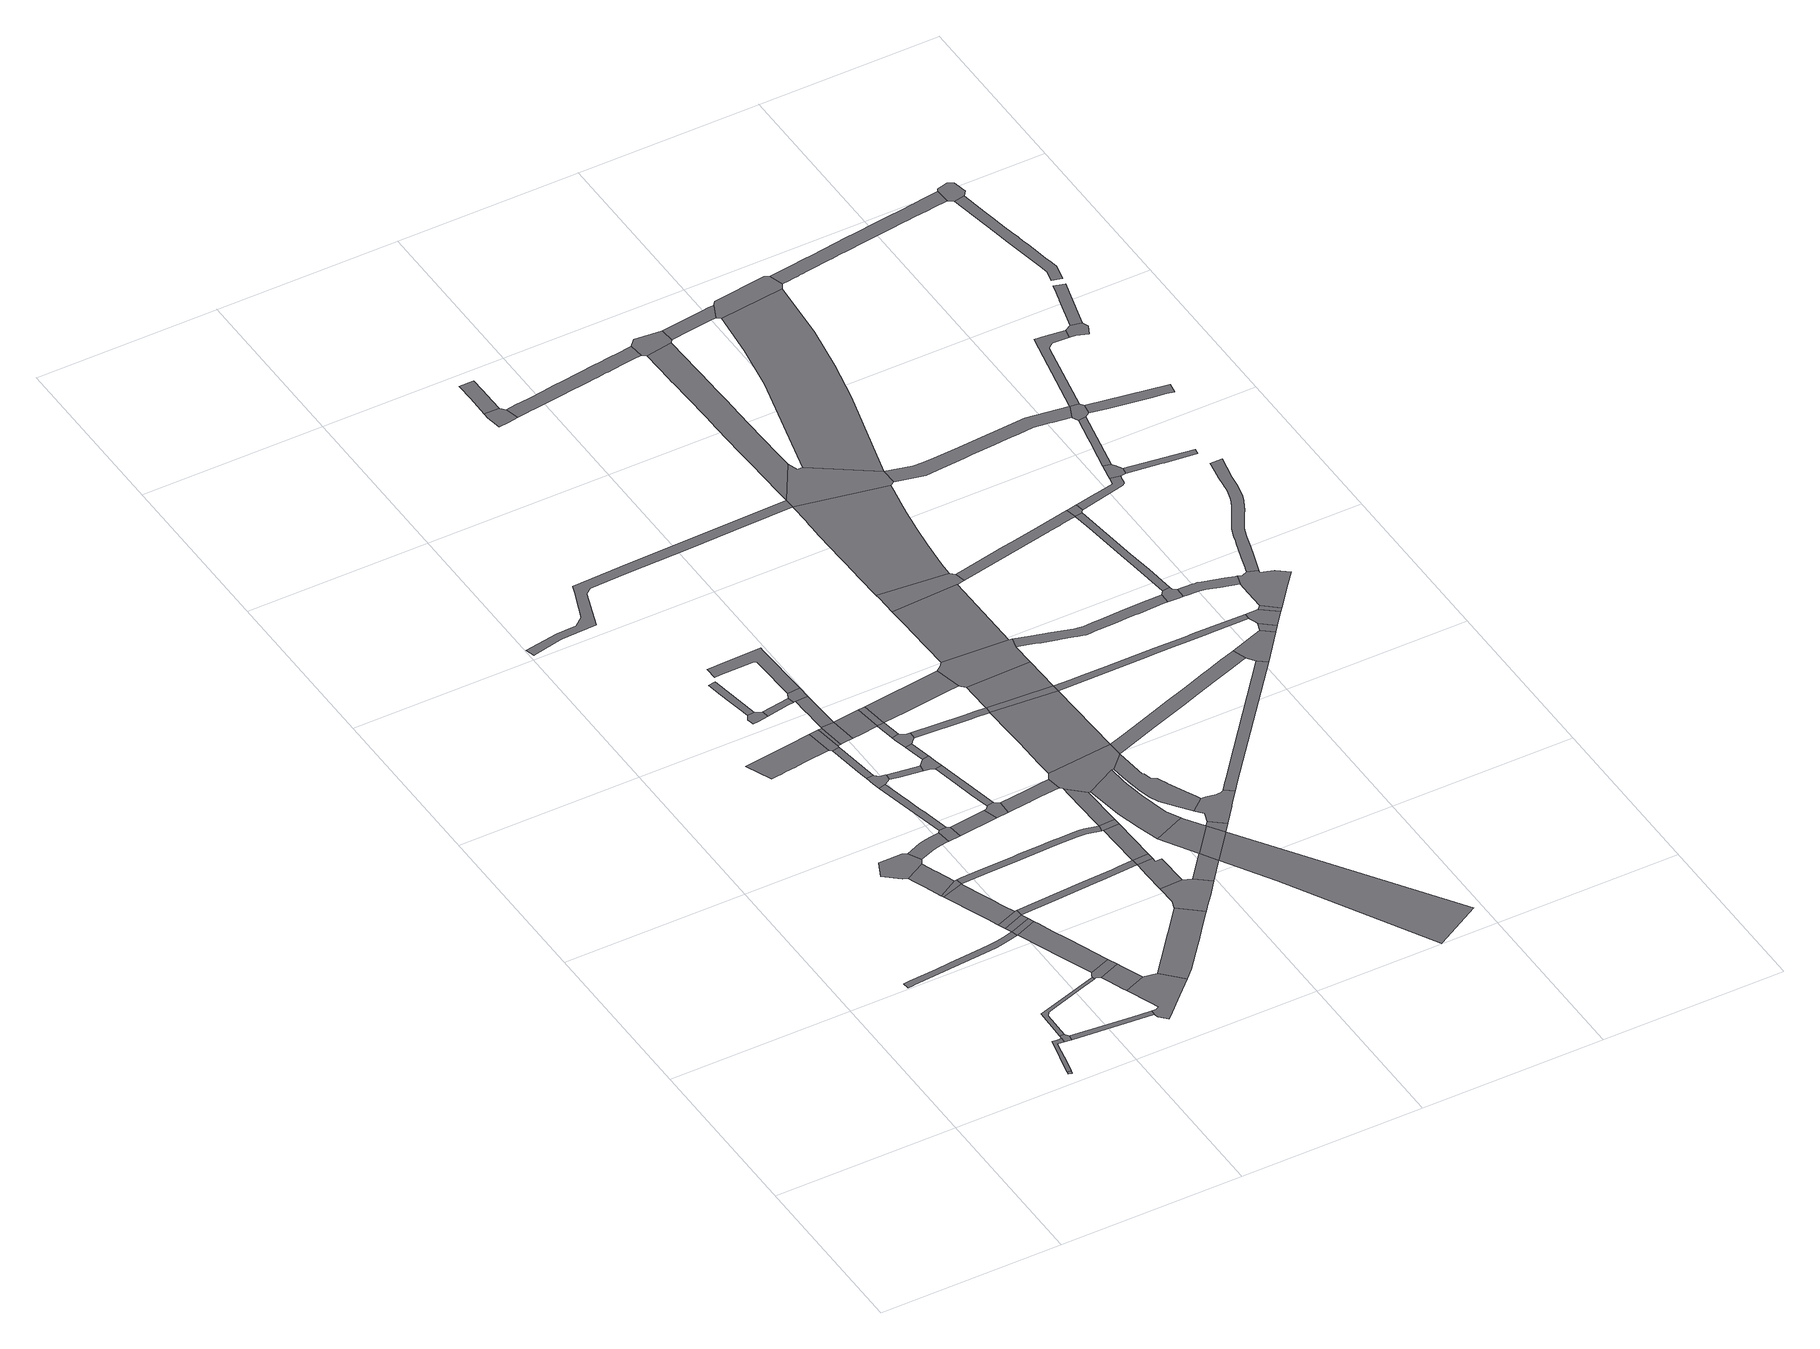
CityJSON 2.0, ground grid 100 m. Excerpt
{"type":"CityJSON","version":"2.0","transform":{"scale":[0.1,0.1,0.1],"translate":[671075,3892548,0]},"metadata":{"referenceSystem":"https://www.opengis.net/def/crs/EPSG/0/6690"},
"CityObjects":{
"road1":{"type":"Road","attributes":{"function":"9","usage":"9","RoadStructureAttribute.widthType":"9","RoadStructureAttribute.width":-9999,"RoadStructureAttribute.sectionType":"9"},"geometry":[{"type":"MultiSurface","lod":"1","boundaries":[[[0,1,2,3,4]]]}]},
"road2":{"type":"Road","attributes":{"function":"9","usage":"9","RoadStructureAttribute.widthType":"9","RoadStructureAttribute.width":-9999,"RoadStructureAttribute.sectionType":"1"},"geometry":[{"type":"MultiSurface","lod":"1","boundaries":[[[5,6,7,8,9,10,11,12,13,1,0]]]}]},
"road3":{"type":"Road","attributes":{"function":"9","usage":"9","RoadStructureAttribute.widthType":"9","RoadStructureAttribute.width":-9999,"RoadStructureAttribute.sectionType":"9"},"geometry":[{"type":"MultiSurface","lod":"1","boundaries":[[[10,9,14,15,16,17,18]]]}]},
"road4":{"type":"Road","attributes":{"function":"9","usage":"9","RoadStructureAttribute.widthType":"4","RoadStructureAttribute.width":3.74,"RoadStructureAttribute.sectionType":"1"},"geometry":[{"type":"MultiSurface","lod":"1","boundaries":[[[19,20,21,22,23,24,25,26,27,28,29,30,31,32,33,34,35,36,37,38]]]}]},
"road5":{"type":"Road","attributes":{"function":"9","usage":"9","RoadStructureAttribute.widthType":"4","RoadStructureAttribute.width":2.02,"RoadStructureAttribute.sectionType":"1"},"geometry":[{"type":"MultiSurface","lod":"1","boundaries":[[[39,40,41,42,43,44,45,46,47,48,17,16]]]}]},
"road6":{"type":"Road","attributes":{"function":"9","usage":"9","RoadStructureAttribute.widthType":"4","RoadStructureAttribute.width":3,"RoadStructureAttribute.sectionType":"1"},"geometry":[{"type":"MultiSurface","lod":"1","boundaries":[[[14,49,50,51,52,53,15]]]}]},
"road7":{"type":"Road","attributes":{"function":"9","usage":"9","RoadStructureAttribute.widthType":"9","RoadStructureAttribute.width":-9999,"RoadStructureAttribute.sectionType":"9"},"geometry":[{"type":"MultiSurface","lod":"1","boundaries":[[[54,55,56,57,58,59,60,61]]]}]},
"road8":{"type":"Road","attributes":{"function":"9","usage":"9","RoadStructureAttribute.widthType":"2","RoadStructureAttribute.width":12.15,"RoadStructureAttribute.sectionType":"1"},"geometry":[{"type":"MultiSurface","lod":"1","boundaries":[[[62,63,64,55,54,65,66,67,68,69]]]}]},
"road9":{"type":"Road","attributes":{"function":"9","usage":"9","RoadStructureAttribute.widthType":"9","RoadStructureAttribute.width":-9999,"RoadStructureAttribute.sectionType":"9"},"geometry":[{"type":"MultiSurface","lod":"1","boundaries":[[[62,69,70,71,72]]]}]},
"road10":{"type":"Road","attributes":{"function":"9","usage":"9","RoadStructureAttribute.widthType":"2","RoadStructureAttribute.width":12.15,"RoadStructureAttribute.sectionType":"1"},"geometry":[{"type":"MultiSurface","lod":"1","boundaries":[[[70,73,74,75,76,77,78,79,80,81,82,83,84,85,71]]]}]},
"road11":{"type":"Road","attributes":{"function":"9","usage":"9","RoadStructureAttribute.widthType":"9","RoadStructureAttribute.width":-9999,"RoadStructureAttribute.sectionType":"9"},"geometry":[{"type":"MultiSurface","lod":"1","boundaries":[[[86,80,79,87,88,89]]]}]},
"road12":{"type":"Road","attributes":{"function":"9","usage":"9","RoadStructureAttribute.widthType":"2","RoadStructureAttribute.width":12.15,"RoadStructureAttribute.sectionType":"1"},"geometry":[{"type":"MultiSurface","lod":"1","boundaries":[[[90,19,91,89,88]]]}]},
"road13":{"type":"Road","attributes":{"function":"9","usage":"9","RoadStructureAttribute.widthType":"9","RoadStructureAttribute.width":-9999,"RoadStructureAttribute.sectionType":"9"},"geometry":[{"type":"MultiSurface","lod":"1","boundaries":[[[92,93,94,91,19,38]]]}]},
"road14":{"type":"Road","attributes":{"function":"9","usage":"9","RoadStructureAttribute.widthType":"2","RoadStructureAttribute.width":12.15,"RoadStructureAttribute.sectionType":"1"},"geometry":[{"type":"MultiSurface","lod":"1","boundaries":[[[93,95,96,97,98,99,100,101,102,103,104,105,94]]]}]},
"road15":{"type":"Road","attributes":{"function":"9","usage":"9","RoadStructureAttribute.widthType":"9","RoadStructureAttribute.width":-9999,"RoadStructureAttribute.sectionType":"9"},"geometry":[{"type":"MultiSurface","lod":"1","boundaries":[[[100,99,106,46,45,107,108,109]]]}]},
"road16":{"type":"Road","attributes":{"function":"9","usage":"9","RoadStructureAttribute.widthType":"2","RoadStructureAttribute.width":12.15,"RoadStructureAttribute.sectionType":"1"},"geometry":[{"type":"MultiSurface","lod":"1","boundaries":[[[108,110,111,112,113,114,115,116,109]]]}]},
"road17":{"type":"Road","attributes":{"function":"9","usage":"9","RoadStructureAttribute.widthType":"9","RoadStructureAttribute.width":-9999,"RoadStructureAttribute.sectionType":"9"},"geometry":[{"type":"MultiSurface","lod":"1","boundaries":[[[117,118,119,120,51,50,121,122,123,124,125,126,127,113,112]]]}]},
"road18":{"type":"Road","attributes":{"function":"9","usage":"9","RoadStructureAttribute.widthType":"2","RoadStructureAttribute.width":7.3,"RoadStructureAttribute.sectionType":"1"},"geometry":[{"type":"MultiSurface","lod":"1","boundaries":[[[128,129,130,131,132,57,56,133,134,135,136,137]]]}]},
"road19":{"type":"Road","attributes":{"function":"9","usage":"9","RoadStructureAttribute.widthType":"2","RoadStructureAttribute.width":14.92,"RoadStructureAttribute.sectionType":"1"},"geometry":[{"type":"MultiSurface","lod":"1","boundaries":[[[138,139,140,141,142,143,144,145,146,147,148,149,150]]]}]},
"road20":{"type":"Road","attributes":{"function":"9","usage":"9","RoadStructureAttribute.widthType":"9","RoadStructureAttribute.width":-9999,"RoadStructureAttribute.sectionType":"9"},"geometry":[{"type":"MultiSurface","lod":"1","boundaries":[[[151,152,153,137,136,154]]]}]},
"road21":{"type":"Road","attributes":{"function":"9","usage":"9","RoadStructureAttribute.widthType":"9","RoadStructureAttribute.width":-9999,"RoadStructureAttribute.sectionType":"9"},"geometry":[{"type":"MultiSurface","lod":"1","boundaries":[[[155,156,157,158,159,160,161]]]}]},
"road22":{"type":"Road","attributes":{"function":"9","usage":"9","RoadStructureAttribute.widthType":"4","RoadStructureAttribute.width":3.47,"RoadStructureAttribute.sectionType":"1"},"geometry":[{"type":"MultiSurface","lod":"1","boundaries":[[[162,163,164,165,157,156,166]]]}]},
"road23":{"type":"Road","attributes":{"function":"9","usage":"9","RoadStructureAttribute.widthType":"4","RoadStructureAttribute.width":3.9,"RoadStructureAttribute.sectionType":"1"},"geometry":[{"type":"MultiSurface","lod":"1","boundaries":[[[153,152,167,168,169,170,171,172,173,174]]]}]},
"road24":{"type":"Road","attributes":{"function":"9","usage":"9","RoadStructureAttribute.widthType":"9","RoadStructureAttribute.width":-9999,"RoadStructureAttribute.sectionType":"9"},"geometry":[{"type":"MultiSurface","lod":"1","boundaries":[[[173,175,176,177,178,179,180,181,174]]]}]},
"road25":{"type":"Road","attributes":{"function":"9","usage":"9","RoadStructureAttribute.widthType":"4","RoadStructureAttribute.width":3.9,"RoadStructureAttribute.sectionType":"1"},"geometry":[{"type":"MultiSurface","lod":"1","boundaries":[[[182,183,184,185,186,187,180,179]]]}]},
"road26":{"type":"Road","attributes":{"function":"9","usage":"9","RoadStructureAttribute.widthType":"9","RoadStructureAttribute.width":-9999,"RoadStructureAttribute.sectionType":"9"},"geometry":[{"type":"MultiSurface","lod":"1","boundaries":[[[138,150,185,184,188,189,190]]]}]},
"road27":{"type":"Road","attributes":{"function":"9","usage":"9","RoadStructureAttribute.widthType":"4","RoadStructureAttribute.width":3.95,"RoadStructureAttribute.sectionType":"1"},"geometry":[{"type":"MultiSurface","lod":"1","boundaries":[[[191,192,193,194,86,89,195,196,197,198,199,200]]]}]},
"road28":{"type":"Road","attributes":{"function":"9","usage":"9","RoadStructureAttribute.widthType":"4","RoadStructureAttribute.width":3.81,"RoadStructureAttribute.sectionType":"1"},"geometry":[{"type":"MultiSurface","lod":"1","boundaries":[[[155,161,201,202,203]]]}]},
"road29":{"type":"Road","attributes":{"function":"9","usage":"9","RoadStructureAttribute.widthType":"2","RoadStructureAttribute.width":14.92,"RoadStructureAttribute.sectionType":"1"},"geometry":[{"type":"MultiSurface","lod":"1","boundaries":[[[204,190,189,205]]]}]},
"road30":{"type":"Road","attributes":{"function":"9","usage":"9","RoadStructureAttribute.widthType":"2","RoadStructureAttribute.width":7.3,"RoadStructureAttribute.sectionType":"1"},"geometry":[{"type":"MultiSurface","lod":"1","boundaries":[[[206,151,154,207,208]]]}]},
"road31":{"type":"Road","attributes":{"function":"9","usage":"9","RoadStructureAttribute.widthType":"4","RoadStructureAttribute.width":3.93,"RoadStructureAttribute.sectionType":"1"},"geometry":[{"type":"MultiSurface","lod":"1","boundaries":[[[209,210,211,212,213,214,215,216,217,218,219,220,221,222,223,224,225,226,227,228,229,230,72,71]]]}]},
"road32":{"type":"Road","attributes":{"function":"9","usage":"9","RoadStructureAttribute.widthType":"1","RoadStructureAttribute.width":15.66,"RoadStructureAttribute.sectionType":"1"},"geometry":[{"type":"MultiSurface","lod":"1","boundaries":[[[126,231,232,233,234,235,236,237,238,239,240,241,242,243,244,245,246,127]]]}]},
"road33":{"type":"Road","attributes":{"function":"9","usage":"9","RoadStructureAttribute.widthType":"9","RoadStructureAttribute.width":-9999,"RoadStructureAttribute.sectionType":"9"},"geometry":[{"type":"MultiSurface","lod":"1","boundaries":[[[247,248,249,250,251,204,205]]]}]},
"road34":{"type":"Road","attributes":{"function":"9","usage":"9","RoadStructureAttribute.widthType":"4","RoadStructureAttribute.width":3.4,"RoadStructureAttribute.sectionType":"1"},"geometry":[{"type":"MultiSurface","lod":"1","boundaries":[[[252,253,176,175,254,255]]]}]},
"road35":{"type":"Road","attributes":{"function":"9","usage":"9","RoadStructureAttribute.widthType":"2","RoadStructureAttribute.width":6.27,"RoadStructureAttribute.sectionType":"1"},"geometry":[{"type":"MultiSurface","lod":"1","boundaries":[[[256,257,258,259,260,261,262,263,264,265,266,267,268]]]}]},
"road36":{"type":"Road","attributes":{"function":"9","usage":"9","RoadStructureAttribute.widthType":"2","RoadStructureAttribute.width":6.27,"RoadStructureAttribute.sectionType":"1"},"geometry":[{"type":"MultiSurface","lod":"1","boundaries":[[[269,270,271,272,273,274,275,250,249,276]]]}]},
"road37":{"type":"Road","attributes":{"function":"9","usage":"9","RoadStructureAttribute.widthType":"9","RoadStructureAttribute.width":-9999,"RoadStructureAttribute.sectionType":"9"},"geometry":[{"type":"MultiSurface","lod":"1","boundaries":[[[271,270,262,261,203,202,277]]]}]},
"road38":{"type":"Road","attributes":{"function":"9","usage":"9","RoadStructureAttribute.widthType":"9","RoadStructureAttribute.width":-9999,"RoadStructureAttribute.sectionType":"9"},"geometry":[{"type":"MultiSurface","lod":"1","boundaries":[[[278,279,208,207,280,281,282]]]}]},
"road39":{"type":"Road","attributes":{"function":"9","usage":"9","RoadStructureAttribute.widthType":"2","RoadStructureAttribute.width":14.92,"RoadStructureAttribute.sectionType":"1"},"geometry":[{"type":"MultiSurface","lod":"1","boundaries":[[[283,284,285,286,249,248,287,288,289,290]]]}]},
"road40":{"type":"Road","attributes":{"function":"9","usage":"9","RoadStructureAttribute.widthType":"4","RoadStructureAttribute.width":3.92,"RoadStructureAttribute.sectionType":"1"},"geometry":[{"type":"MultiSurface","lod":"1","boundaries":[[[291,292,293,294,295,296,297,298,299,300,301,278,282]]]}]},
"road41":{"type":"Road","attributes":{"function":"9","usage":"9","RoadStructureAttribute.widthType":"9","RoadStructureAttribute.width":-9999,"RoadStructureAttribute.sectionType":"9"},"geometry":[{"type":"MultiSurface","lod":"1","boundaries":[[[302,297,296,303,304,305,252,255]]]}]},
"road42":{"type":"Road","attributes":{"function":"9","usage":"9","RoadStructureAttribute.widthType":"4","RoadStructureAttribute.width":3.92,"RoadStructureAttribute.sectionType":"1"},"geometry":[{"type":"MultiSurface","lod":"1","boundaries":[[[306,305,304,307,308,309]]]}]},
"road43":{"type":"Road","attributes":{"function":"9","usage":"9","RoadStructureAttribute.widthType":"4","RoadStructureAttribute.width":3.92,"RoadStructureAttribute.sectionType":"1"},"geometry":[{"type":"MultiSurface","lod":"1","boundaries":[[[310,311,312,289,313,314,315]]]}]},
"road44":{"type":"Road","attributes":{"function":"9","usage":"9","RoadStructureAttribute.widthType":"9","RoadStructureAttribute.width":-9999,"RoadStructureAttribute.sectionType":"9"},"geometry":[{"type":"MultiSurface","lod":"1","boundaries":[[[308,316,317,318,319,310,315,320,321,309]]]}]},
"road45":{"type":"Road","attributes":{"function":"9","usage":"9","RoadStructureAttribute.widthType":"9","RoadStructureAttribute.width":-9999,"RoadStructureAttribute.sectionType":"9"},"geometry":[{"type":"MultiSurface","lod":"1","boundaries":[[[289,312,322,290]]]}]},
"road46":{"type":"Road","attributes":{"function":"9","usage":"9","RoadStructureAttribute.widthType":"3","RoadStructureAttribute.width":4.89,"RoadStructureAttribute.sectionType":"1"},"geometry":[{"type":"MultiSurface","lod":"1","boundaries":[[[323,324,325,326,327,328,329,330,331,332,333,334,335,336,337,338,339,340,341,342,343,344,345,346,347]]]}]},
"road47":{"type":"Road","attributes":{"function":"9","usage":"9","RoadStructureAttribute.widthType":"9","RoadStructureAttribute.width":-9999,"RoadStructureAttribute.sectionType":"9"},"geometry":[{"type":"MultiSurface","lod":"1","boundaries":[[[348,238,237,349,350,351,352,353,354,355,356]]]}]},
"road48":{"type":"Road","attributes":{"function":"9","usage":"9","RoadStructureAttribute.widthType":"2","RoadStructureAttribute.width":7.3,"RoadStructureAttribute.sectionType":"1"},"geometry":[{"type":"MultiSurface","lod":"1","boundaries":[[[280,357,358,359,360,361,362,363,364,281]]]}]},
"road49":{"type":"Road","attributes":{"function":"9","usage":"9","RoadStructureAttribute.widthType":"2","RoadStructureAttribute.width":12.8,"RoadStructureAttribute.sectionType":"1"},"geometry":[{"type":"MultiSurface","lod":"1","boundaries":[[[355,365,366,367,199,368,369,356]]]}]},
"road50":{"type":"Road","attributes":{"function":"9","usage":"9","RoadStructureAttribute.widthType":"9","RoadStructureAttribute.width":-9999,"RoadStructureAttribute.sectionType":"9"},"geometry":[{"type":"MultiSurface","lod":"1","boundaries":[[[200,199,367,370,371]]]}]},
"road51":{"type":"Road","attributes":{"function":"9","usage":"9","RoadStructureAttribute.widthType":"2","RoadStructureAttribute.width":12.8,"RoadStructureAttribute.sectionType":"1"},"geometry":[{"type":"MultiSurface","lod":"1","boundaries":[[[370,372,373,374,375,376,371]]]}]},
"road52":{"type":"Road","attributes":{"function":"9","usage":"9","RoadStructureAttribute.widthType":"9","RoadStructureAttribute.width":-9999,"RoadStructureAttribute.sectionType":"9"},"geometry":[{"type":"MultiSurface","lod":"1","boundaries":[[[216,215,373,372,377]]]}]},
"road53":{"type":"Road","attributes":{"function":"9","usage":"9","RoadStructureAttribute.widthType":"4","RoadStructureAttribute.width":3.76,"RoadStructureAttribute.sectionType":"1"},"geometry":[{"type":"MultiSurface","lod":"1","boundaries":[[[378,379,380,318,317,381,382,383,384,385]]]}]},
"road54":{"type":"Road","attributes":{"function":"9","usage":"9","RoadStructureAttribute.widthType":"2","RoadStructureAttribute.width":12.8,"RoadStructureAttribute.sectionType":"1"},"geometry":[{"type":"MultiSurface","lod":"1","boundaries":[[[386,387,388,389,390,216,377]]]}]},
"road55":{"type":"Road","attributes":{"function":"9","usage":"9","RoadStructureAttribute.widthType":"2","RoadStructureAttribute.width":14.92,"RoadStructureAttribute.sectionType":"1"},"geometry":[{"type":"MultiSurface","lod":"1","boundaries":[[[391,392,393,394,322,312,395]]]}]},
"road56":{"type":"Road","attributes":{"function":"9","usage":"9","RoadStructureAttribute.widthType":"2","RoadStructureAttribute.width":10.05,"RoadStructureAttribute.sectionType":"1"},"geometry":[{"type":"MultiSurface","lod":"1","boundaries":[[[354,353,396,397,398,399]]]}]},
"road57":{"type":"Road","attributes":{"function":"9","usage":"9","RoadStructureAttribute.widthType":"9","RoadStructureAttribute.width":-9999,"RoadStructureAttribute.sectionType":"6"},"geometry":[{"type":"MultiSurface","lod":"1","boundaries":[[[400,399,401,402,403]]]}]},
"road58":{"type":"Road","attributes":{"function":"9","usage":"9","RoadStructureAttribute.widthType":"1","RoadStructureAttribute.width":17.42,"RoadStructureAttribute.sectionType":"1"},"geometry":[{"type":"MultiSurface","lod":"1","boundaries":[[[404,405,406,407,408,409,410,411,400,403]]]}]},
"road59":{"type":"Road","attributes":{"function":"9","usage":"9","RoadStructureAttribute.widthType":"9","RoadStructureAttribute.width":-9999,"RoadStructureAttribute.sectionType":"9"},"geometry":[{"type":"MultiSurface","lod":"1","boundaries":[[[412,362,361,413,387,386,409,408,414,415,416]]]}]},
"road60":{"type":"Road","attributes":{"function":"9","usage":"9","RoadStructureAttribute.widthType":"9","RoadStructureAttribute.width":-9999,"RoadStructureAttribute.sectionType":"9"},"geometry":[{"type":"MultiSurface","lod":"1","boundaries":[[[417,418,419,420,421,422,423,424]]]}]},
"road61":{"type":"Road","attributes":{"function":"9","usage":"9","RoadStructureAttribute.widthType":"2","RoadStructureAttribute.width":10.05,"RoadStructureAttribute.sectionType":"9"},"geometry":[{"type":"MultiSurface","lod":"1","boundaries":[[[398,425,401,399]]]}]},
"road62":{"type":"Road","attributes":{"function":"9","usage":"9","RoadStructureAttribute.widthType":"2","RoadStructureAttribute.width":7.49,"RoadStructureAttribute.sectionType":"1"},"geometry":[{"type":"MultiSurface","lod":"1","boundaries":[[[426,427,428,429,430,417,424]]]}]},
"road63":{"type":"Road","attributes":{"function":"9","usage":"9","RoadStructureAttribute.widthType":"9","RoadStructureAttribute.width":-9999,"RoadStructureAttribute.sectionType":"1"},"geometry":[{"type":"MultiSurface","lod":"1","boundaries":[[[431,384,432,433,434,435,436,437,438,439,412,416]]]}]},
"road64":{"type":"Road","attributes":{"function":"9","usage":"9","RoadStructureAttribute.widthType":"2","RoadStructureAttribute.width":10.05,"RoadStructureAttribute.sectionType":"1"},"geometry":[{"type":"MultiSurface","lod":"1","boundaries":[[[401,425,440,441,442]]]}]},
"road65":{"type":"Road","attributes":{"function":"9","usage":"9","RoadStructureAttribute.widthType":"2","RoadStructureAttribute.width":9.66,"RoadStructureAttribute.sectionType":"1"},"geometry":[{"type":"MultiSurface","lod":"1","boundaries":[[[414,443,444,445,446,447,448,449,450,451,452,453,454,455,456,457,458,459,460,461,415]]]}]},
"road66":{"type":"Road","attributes":{"function":"9","usage":"9","RoadStructureAttribute.widthType":"9","RoadStructureAttribute.width":-9999,"RoadStructureAttribute.sectionType":"9"},"geometry":[{"type":"MultiSurface","lod":"1","boundaries":[[[384,431,462,385]]]}]},
"road67":{"type":"Road","attributes":{"function":"9","usage":"9","RoadStructureAttribute.widthType":"9","RoadStructureAttribute.width":-9999,"RoadStructureAttribute.sectionType":"1"},"geometry":[{"type":"MultiSurface","lod":"1","boundaries":[[[463,464,465,466,467,385,462]]]}]},
"road68":{"type":"Road","attributes":{"function":"9","usage":"9","RoadStructureAttribute.widthType":"9","RoadStructureAttribute.width":-9999,"RoadStructureAttribute.sectionType":"9"},"geometry":[{"type":"MultiSurface","lod":"1","boundaries":[[[441,468,469,470,471,472,473,474,475,476,477,478,479,480,481,452,451,482,442]]]}]},
"road69":{"type":"Road","attributes":{"function":"9","usage":"9","RoadStructureAttribute.widthType":"9","RoadStructureAttribute.width":-9999,"RoadStructureAttribute.sectionType":"6"},"geometry":[{"type":"MultiSurface","lod":"1","boundaries":[[[483,484,485,425,398,486]]]}]},
"road70":{"type":"Road","attributes":{"function":"9","usage":"9","RoadStructureAttribute.widthType":"9","RoadStructureAttribute.width":-9999,"RoadStructureAttribute.sectionType":"9"},"geometry":[{"type":"MultiSurface","lod":"1","boundaries":[[[487,488,489,490,394,393,465,464,491,492]]]}]},
"road71":{"type":"Road","attributes":{"function":"9","usage":"9","RoadStructureAttribute.widthType":"1","RoadStructureAttribute.width":36.23,"RoadStructureAttribute.sectionType":"1"},"geometry":[{"type":"MultiSurface","lod":"1","boundaries":[[[493,494,495,488,487,496]]]}]},
"road72":{"type":"Road","attributes":{"function":"9","usage":"9","RoadStructureAttribute.widthType":"2","RoadStructureAttribute.width":7.72,"RoadStructureAttribute.sectionType":"1"},"geometry":[{"type":"MultiSurface","lod":"1","boundaries":[[[497,498,499,500,501,502,503,504,505,506,507,508,509,510,511,423,422,512,513,514,515,516,517,518,519,520,521,522,523,524,525,526]]]}]},
"road73":{"type":"Road","attributes":{"function":"9","usage":"9","RoadStructureAttribute.widthType":"9","RoadStructureAttribute.width":-9999,"RoadStructureAttribute.sectionType":"9"},"geometry":[{"type":"MultiSurface","lod":"1","boundaries":[[[527,528,529,530,531,532,493,496]]]}]},
"road74":{"type":"Road","attributes":{"function":"9","usage":"9","RoadStructureAttribute.widthType":"1","RoadStructureAttribute.width":36.23,"RoadStructureAttribute.sectionType":"1"},"geometry":[{"type":"MultiSurface","lod":"1","boundaries":[[[530,533,534,535,536,537,538,539,540,346,541,542,543,544,545,546,547,548,549,531]]]}]},
"road75":{"type":"Road","attributes":{"function":"9","usage":"9","RoadStructureAttribute.widthType":"2","RoadStructureAttribute.width":13.21,"RoadStructureAttribute.sectionType":"1"},"geometry":[{"type":"MultiSurface","lod":"1","boundaries":[[[550,551,552,553,554,555,556,557,558,559,560,561,562,563,564,565,566,567,568,569,570,416,415]]]}]},
"road76":{"type":"Road","attributes":{"function":"9","usage":"9","RoadStructureAttribute.widthType":"2","RoadStructureAttribute.width":15,"RoadStructureAttribute.sectionType":"1"},"geometry":[{"type":"MultiSurface","lod":"1","boundaries":[[[571,572,573,574,575,576,577,578,579,580,581,582,583,584,585,586,587,588,589,590,591,592,593,594,595,347]]]}]},
"road77":{"type":"Road","attributes":{"function":"9","usage":"9","RoadStructureAttribute.widthType":"9","RoadStructureAttribute.width":-9999,"RoadStructureAttribute.sectionType":"9"},"geometry":[{"type":"MultiSurface","lod":"1","boundaries":[[[596,597,571,347,346,540,598,599]]]}]},
"road78":{"type":"Road","attributes":{"function":"9","usage":"9","RoadStructureAttribute.widthType":"2","RoadStructureAttribute.width":6.02,"RoadStructureAttribute.sectionType":"1"},"geometry":[{"type":"MultiSurface","lod":"1","boundaries":[[[600,601,602,603,474,473,604,605]]]}]},
"road79":{"type":"Road","attributes":{"function":"9","usage":"9","RoadStructureAttribute.widthType":"3","RoadStructureAttribute.width":6,"RoadStructureAttribute.sectionType":"1"},"geometry":[{"type":"MultiSurface","lod":"1","boundaries":[[[491,606,607,608,609,610,611,612,613,614,615,616,617,618,619,620,621,622,623,624,625,626,627,628,629,630,631,632,633,634,635,636,492]]]}]},
"road80":{"type":"Road","attributes":{"function":"9","usage":"9","RoadStructureAttribute.widthType":"4","RoadStructureAttribute.width":3.93,"RoadStructureAttribute.sectionType":"1"},"geometry":[{"type":"MultiSurface","lod":"1","boundaries":[[[462,431,637,638,639,640,641,642,643,644,645,646,647,648,649,650,651,652,653,654]]]}]},
"road81":{"type":"Road","attributes":{"function":"9","usage":"9","RoadStructureAttribute.widthType":"9","RoadStructureAttribute.width":-9999,"RoadStructureAttribute.sectionType":"9"},"geometry":[{"type":"MultiSurface","lod":"1","boundaries":[[[581,580,655,656,657,497,526]]]}]},
"road82":{"type":"Road","attributes":{"function":"9","usage":"9","RoadStructureAttribute.widthType":"3","RoadStructureAttribute.width":5.29,"RoadStructureAttribute.sectionType":"1"},"geometry":[{"type":"MultiSurface","lod":"1","boundaries":[[[658,659,660,661,529,528,662,663,664,665,666,667,668,669,670,671]]]}]},
"road83":{"type":"Road","attributes":{"function":"9","usage":"9","RoadStructureAttribute.widthType":"1","RoadStructureAttribute.width":36.23,"RoadStructureAttribute.sectionType":"1"},"geometry":[{"type":"MultiSurface","lod":"1","boundaries":[[[672,673,674,675,676,677,678,596,599]]]}]},
"road84":{"type":"Road","attributes":{"function":"9","usage":"9","RoadStructureAttribute.widthType":"2","RoadStructureAttribute.width":8.31,"RoadStructureAttribute.sectionType":"1"},"geometry":[{"type":"MultiSurface","lod":"1","boundaries":[[[655,679,680,681,682,683,684,685,656]]]}]},
"road85":{"type":"Road","attributes":{"function":"9","usage":"9","RoadStructureAttribute.widthType":"9","RoadStructureAttribute.width":-9999,"RoadStructureAttribute.sectionType":"9"},"geometry":[{"type":"MultiSurface","lod":"1","boundaries":[[[623,686,687,688,689,690,691,692,624]]]}]},
"road86":{"type":"Road","attributes":{"function":"9","usage":"9","RoadStructureAttribute.widthType":"9","RoadStructureAttribute.width":-9999,"RoadStructureAttribute.sectionType":"9"},"geometry":[{"type":"MultiSurface","lod":"1","boundaries":[[[693,694,560,559,600,605]]]}]},
"road87":{"type":"Road","attributes":{"function":"9","usage":"9","RoadStructureAttribute.widthType":"4","RoadStructureAttribute.width":3.99,"RoadStructureAttribute.sectionType":"1"},"geometry":[{"type":"MultiSurface","lod":"1","boundaries":[[[695,696,697,670,698,699,700,701,702,703,692,691]]]}]},
"road88":{"type":"Road","attributes":{"function":"9","usage":"9","RoadStructureAttribute.widthType":"9","RoadStructureAttribute.width":-9999,"RoadStructureAttribute.sectionType":"1"},"geometry":[{"type":"MultiSurface","lod":"1","boundaries":[[[704,705,694,693,706,707]]]}]},
"road89":{"type":"Road","attributes":{"function":"9","usage":"9","RoadStructureAttribute.widthType":"9","RoadStructureAttribute.width":-9999,"RoadStructureAttribute.sectionType":"9"},"geometry":[{"type":"MultiSurface","lod":"1","boundaries":[[[670,697,708,709,710,711,671]]]}]},
"road90":{"type":"Road","attributes":{"function":"9","usage":"9","RoadStructureAttribute.widthType":"3","RoadStructureAttribute.width":6,"RoadStructureAttribute.sectionType":"1"},"geometry":[{"type":"MultiSurface","lod":"1","boundaries":[[[712,713,714,715,716,717,689,688,718,719,720,721,722,723,724]]]}]},
"road91":{"type":"Road","attributes":{"function":"9","usage":"9","RoadStructureAttribute.widthType":"9","RoadStructureAttribute.width":-9999,"RoadStructureAttribute.sectionType":"9"},"geometry":[{"type":"MultiSurface","lod":"1","boundaries":[[[725,726,645,644,727,704,707]]]}]},
"road92":{"type":"Road","attributes":{"function":"9","usage":"9","RoadStructureAttribute.widthType":"2","RoadStructureAttribute.width":8.01,"RoadStructureAttribute.sectionType":"1"},"geometry":[{"type":"MultiSurface","lod":"1","boundaries":[[[598,728,729,730,731,732,733,734,735,736,737,738,739,740,741,742,743,744,745,746,747,748,749,599]]]}]},
"road93":{"type":"Road","attributes":{"function":"9","usage":"9","RoadStructureAttribute.widthType":"9","RoadStructureAttribute.width":-9999,"RoadStructureAttribute.sectionType":"9"},"geometry":[{"type":"MultiSurface","lod":"1","boundaries":[[[676,675,750,751,752,753,682,681]]]}]},
"road94":{"type":"Road","attributes":{"function":"9","usage":"9","RoadStructureAttribute.widthType":"2","RoadStructureAttribute.width":7.25,"RoadStructureAttribute.sectionType":"1"},"geometry":[{"type":"MultiSurface","lod":"1","boundaries":[[[725,754,755,726]]]}]},
"road95":{"type":"Road","attributes":{"function":"9","usage":"9","RoadStructureAttribute.widthType":"3","RoadStructureAttribute.width":5.29,"RoadStructureAttribute.sectionType":"1"},"geometry":[{"type":"MultiSurface","lod":"1","boundaries":[[[756,757,758,759,760,761,762,763,764,765,710,709]]]}]},
"road96":{"type":"Road","attributes":{"function":"9","usage":"9","RoadStructureAttribute.widthType":"9","RoadStructureAttribute.width":-9999,"RoadStructureAttribute.sectionType":"9"},"geometry":[{"type":"MultiSurface","lod":"1","boundaries":[[[723,766,755,754,767,768,769,770,771,772,773,724]]]}]},
"road97":{"type":"Road","attributes":{"function":"9","usage":"9","RoadStructureAttribute.widthType":"9","RoadStructureAttribute.width":-9999,"RoadStructureAttribute.sectionType":"9"},"geometry":[{"type":"MultiSurface","lod":"1","boundaries":[[[774,775,776,777,778,761,760,779,780]]]}]},
"road98":{"type":"Road","attributes":{"function":"9","usage":"9","RoadStructureAttribute.widthType":"3","RoadStructureAttribute.width":5.29,"RoadStructureAttribute.sectionType":"1"},"geometry":[{"type":"MultiSurface","lod":"1","boundaries":[[[776,781,782,783,784,785,786,777]]]}]},
"road99":{"type":"Road","attributes":{"function":"9","usage":"9","RoadStructureAttribute.widthType":"3","RoadStructureAttribute.width":5.79,"RoadStructureAttribute.sectionType":"1"},"geometry":[{"type":"MultiSurface","lod":"1","boundaries":[[[771,787,788,789,790,791,792,793,794,795,796,797,798,799,800,801,802,803,804,805,806,807,808,809,810,811,812,813,814,815,816,817,818,819,820,821,822,823,824,825,772]]]}]},
"road100":{"type":"Road","attributes":{"function":"9","usage":"9","RoadStructureAttribute.widthType":"9","RoadStructureAttribute.width":-9999,"RoadStructureAttribute.sectionType":"9"},"geometry":[{"type":"MultiSurface","lod":"1","boundaries":[[[826,827,828,743,742,783,782]]]}]},
"road101":{"type":"Road","attributes":{"function":"9","usage":"9","RoadStructureAttribute.widthType":"4","RoadStructureAttribute.width":3.47,"RoadStructureAttribute.sectionType":"1"},"geometry":[{"type":"MultiSurface","lod":"1","boundaries":[[[829,830,831,832,774,780]]]}]},
"road102":{"type":"Road","attributes":{"function":"9","usage":"9","RoadStructureAttribute.widthType":"3","RoadStructureAttribute.width":4.99,"RoadStructureAttribute.sectionType":"1"},"geometry":[{"type":"MultiSurface","lod":"1","boundaries":[[[833,834,743,828,835,836,837,838,839,840,841]]]}]},
"road103":{"type":"Road","attributes":{"function":"9","usage":"9","RoadStructureAttribute.widthType":"2","RoadStructureAttribute.width":8.31,"RoadStructureAttribute.sectionType":"1"},"geometry":[{"type":"MultiSurface","lod":"1","boundaries":[[[842,843,844,845,846,847,848,849,850,851,852,853,854,855,751,750,856,857,858,859,860,861,862,863,864,865,866,867,868,869,870,871,872,873,874,875,876,877,878,879,880]]]}]},
"road104":{"type":"Road","attributes":{"function":"9","usage":"9","RoadStructureAttribute.widthType":"3","RoadStructureAttribute.width":5.99,"RoadStructureAttribute.sectionType":"1"},"geometry":[{"type":"MultiSurface","lod":"1","boundaries":[[[881,882,883,884,885,827,826]]]}]},
"road105":{"type":"Road","attributes":{"function":"9","usage":"9","RoadStructureAttribute.widthType":"9","RoadStructureAttribute.width":-9999,"RoadStructureAttribute.sectionType":"9"},"geometry":[{"type":"MultiSurface","lod":"1","boundaries":[[[841,840,886,887,888,889,890,891,892]]]}]},
"road106":{"type":"Road","attributes":{"function":"9","usage":"9","RoadStructureAttribute.widthType":"3","RoadStructureAttribute.width":5.91,"RoadStructureAttribute.sectionType":"1"},"geometry":[{"type":"MultiSurface","lod":"1","boundaries":[[[891,893,894,895,896,897,898,899,892]]]}]},
"road107":{"type":"Road","attributes":{"function":"9","usage":"9","RoadStructureAttribute.widthType":"3","RoadStructureAttribute.width":5.91,"RoadStructureAttribute.sectionType":"1"},"geometry":[{"type":"MultiSurface","lod":"1","boundaries":[[[900,901,902,903,904,905,906,907,908,909,910,911,912,913,914,915,916,917,918,919,920,921,922,923]]]}]},
"road108":{"type":"Road","attributes":{"function":"9","usage":"9","RoadStructureAttribute.widthType":"9","RoadStructureAttribute.width":-9999,"RoadStructureAttribute.sectionType":"9"},"geometry":[{"type":"MultiSurface","lod":"1","boundaries":[[[924,925,926,927,842,880,900,923]]]}]}
},
"vertices":[
[689,84,0],[669,88,0],[665,72,0],[674,70,0],[684,67,0],
[690,87,0],[712,189,0],[719,232,0],[731,289,0],[768,286,0],[770,315,0],[742,316,0],[719,317,0],[669,91,0],
[807,282,0],[810,312,0],[795,334,0],[771,334,0],[770,318,0],
[963,1115,0],[960,1114,0],[905,1099,0],[861,1090,0],[838,1087,0],[815,1085,0],[712,1076,0],[590,1066,0],[589,1065,0],[510,1059,0],[357,1046,0],[322,1042,0],[325,1006,0],[357,1009,0],[361,1010,0],[742,1042,0],[838,1051,0],[867,1055,0],[913,1064,0],[972,1080,0],
[800,491,0],[813,512,0],[857,526,0],[982,567,0],[1034,584,0],[1116,610,0],[1129,614,0],[1124,631,0],[920,565,0],[777,519,0],
[1130,253,0],[1242,243,0],[1245,273,0],[1144,282,0],[1039,291,0],
[732,1704,0],[842,1765,0],[860,1793,0],[823,1864,0],[801,1875,0],[668,1874,0],[626,1783,0],[709,1714,0],
[915,1579,0],[875,1682,0],[871,1690,0],[747,1667,0],[767,1615,0],[771,1604,0],[781,1579,0],[806,1515,0],
[811,1503,0],[930,1541,0],[928,1580,0],
[820,1479,0],[851,1401,0],[852,1397,0],[868,1357,0],[910,1249,0],[930,1198,0],[932,1193,0],[1050,1239,0],[1022,1306,0],[1015,1323,0],[1003,1353,0],[975,1425,0],[938,1520,0],
[1061,1239,0],[946,1157,0],[948,1153,0],[1064,1199,0],
[962,1118,0],[1079,1161,0],
[973,1081,0],[976,1081,0],[1092,1127,0],
[992,1041,0],[1019,971,0],[1082,810,0],[1127,697,0],[1140,663,0],[1256,708,0],[1224,791,0],[1207,833,0],[1162,949,0],[1134,1019,0],[1101,1104,0],
[1132,647,0],[1137,617,0],[1161,608,0],[1277,654,0],
[1177,568,0],[1213,477,0],[1218,464,0],[1334,510,0],[1316,555,0],[1309,574,0],[1287,630,0],
[1221,457,0],[1268,337,0],[1289,282,0],[1270,271,0],[1250,220,0],[1286,179,0],[1305,196,0],[1323,213,0],[1418,302,0],[1509,390,0],[1408,496,0],
[969,1913,0],[965,1912,0],[953,1910,0],[931,1905,0],[911,1900,0],[935,1824,0],[969,1832,0],[1024,1841,0],[1039,1842,0],[1029,1922,0],
[862,2861,0],[737,2845,0],[673,2837,0],[479,2811,0],[541,2668,0],[570,2672,0],[596,2675,0],[628,2680,0],[641,2681,0],[668,2685,0],[675,2686,0],[736,2694,0],[882,2713,0],
[1097,1930,0],[1081,1938,0],[1040,1936,0],[1106,1850,0],
[752,3117,0],[718,3136,0],[678,3132,0],[662,3102,0],[669,3063,0],[702,3068,0],[758,3078,0],
[630,3416,0],[642,3342,0],[658,3251,0],[665,3208,0],[669,3423,0],
[1054,2061,0],[1048,2089,0],[1042,2117,0],[1027,2183,0],[1023,2201,0],[1012,2253,0],[989,2358,0],[950,2349,0],
[1024,2380,0],[1030,2419,0],[1025,2420,0],[995,2424,0],[973,2448,0],[934,2443,0],[941,2391,0],
[970,2471,0],[952,2599,0],[937,2706,0],[898,2700,0],[916,2571,0],[928,2486,0],
[936,2717,0],[935,2720,0],[916,2868,0],
[1725,1278,0],[1648,1273,0],[1611,1271,0],[1442,1262,0],[1257,1210,0],[1496,1225,0],[1531,1227,0],[1726,1239,0],[1729,1239,0],[1727,1278,0],
[885,3099,0],[917,3104,0],[910,3143,0],
[937,2871,0],[956,2723,0],
[1230,1946,0],[1324,1876,0],[1301,1954,0],
[1062,1546,0],[1216,1551,0],[1477,1561,0],[1585,1562,0],[1602,1560,0],[1634,1558,0],[1711,1542,0],[1719,1580,0],[1641,1596,0],[1616,1598,0],[1586,1601,0],[1545,1600,0],[1502,1600,0],[1476,1599,0],[1429,1598,0],[1403,1597,0],[1281,1593,0],[1264,1593,0],[1251,1592,0],[1120,1587,0],[1067,1585,0],[953,1581,0],
[1563,441,0],[1681,582,0],[1705,612,0],[1717,625,0],[1748,663,0],[1832,766,0],[1840,776,0],[1721,874,0],[1708,858,0],[1690,836,0],[1607,734,0],[1598,723,0],[1543,658,0],[1494,599,0],[1476,577,0],[1449,545,0],
[976,2726,0],[1026,2732,0],[1007,2881,0],[937,2878,0],[937,2874,0],
[1202,2394,0],[1126,2405,0],[1072,2372,0],[1196,2354,0],
[715,3455,0],[897,3458,0],[916,3452,0],[919,3369,0],[924,3224,0],[926,3177,0],[996,3180,0],[984,3510,0],[983,3530,0],[759,3525,0],[705,3524,0],[683,3524,0],[684,3454,0],
[1000,3064,0],[998,3108,0],[928,3106,0],[931,3024,0],[933,2990,0],[935,2936,0],[936,2912,0],[1007,2884,0],
[926,3105,0],
[1328,1976,0],[1317,1959,0],[1392,1884,0],[1395,1965,0],[1367,1984,0],
[1082,2890,0],[1065,2888,0],[1023,2883,0],[1010,2881,0],[1076,2738,0],[1170,2750,0],[1173,2751,0],[1154,2899,0],
[1331,2158,0],[1326,2184,0],[1319,2219,0],[1316,2233,0],[1306,2281,0],[1293,2345,0],[1254,2337,0],[1278,2219,0],[1286,2180,0],[1306,2086,0],[1324,1996,0],
[1237,2348,0],[1284,2390,0],[1274,2436,0],[1235,2428,0],
[1221,2496,0],[1270,2455,0],[1250,2555,0],[1211,2547,0],
[1230,2650,0],[1213,2753,0],[1213,2756,0],[1174,2748,0],[1190,2644,0],[1191,2641,0],
[1267,2573,0],[1281,2587,0],[1283,2627,0],[1259,2628,0],[1198,2607,0],[1210,2550,0],
[1194,2904,0],
[706,4385,0],[437,4378,0],[422,4334,0],[407,4291,0],[357,4157,0],[303,4116,0],[290,4115,0],[193,4112,0],[6,4081,0],[21,4030,0],[24,4031,0],[149,4057,0],[164,4060,0],[199,4067,0],[232,4068,0],[389,4074,0],[466,4293,0],[500,4321,0],[708,4327,0],[1049,4336,0],[1305,4342,0],[1319,4343,0],[1376,4344,0],[1641,4351,0],[1639,4409,0],
[1739,922,0],[1862,802,0],[1864,805,0],[1921,870,0],[1985,951,0],[1985,952,0],[1907,1015,0],[1859,1035,0],[1736,1031,0],
[1502,1898,0],[1517,1899,0],[1537,1901,0],[1580,1906,0],[1693,1917,0],[1682,1997,0],[1627,1991,0],[1549,1982,0],
[1852,1219,0],[1817,1218,0],[1816,1242,0],[1730,1236,0],[1732,1152,0],
[1814,1281,0],[1728,1278,0],
[1806,1543,0],[1720,1540,0],[1723,1440,0],[1725,1379,0],[1726,1345,0],
[1805,1583,0],
[1688,2606,0],[1629,2609,0],[1571,2612,0],[1590,2571,0],[1610,2570,0],[1685,2566,0],[1688,2566,0],[1691,2606,0],
[1797,1818,0],[1709,1902,0],[1710,1858,0],[1714,1737,0],[1717,1619,0],
[1346,2772,0],[1586,2803,0],[1659,2812,0],[1627,2959,0],[1216,2756,0],
[2033,1012,0],[2081,1070,0],[2083,1072,0],[2028,1162,0],
[1910,1356,0],[2159,1322,0],[2089,1427,0],[2085,1433,0],
[2045,1513,0],[2007,1671,0],[1988,1779,0],[1984,1815,0],[1977,1905,0],[1810,1816,0],[1841,1610,0],[1877,1470,0],
[1705,2035,0],[1707,1904,0],[1989,1908,0],[2070,1988,0],[2066,2071,0],
[714,5689,0],[714,5655,0],[729,5571,0],[779,5577,0],[817,5583,0],[839,5586,0],[820,5664,0],[796,5688,0],
[2217,1234,0],
[796,5755,0],[795,5848,0],[794,5926,0],[714,5925,0],[715,5821,0],
[2051,2540,0],[1689,2563,0],[1691,2500,0],[1692,2453,0],[1693,2422,0],[1697,2304,0],[1702,2120,0],[1703,2090,0],[1704,2057,0],
[2258,1285,0],[2258,1286,0],[2180,1349,0],
[1997,1831,0],[2008,1756,0],[2017,1702,0],[2032,1644,0],[2056,1592,0],[2087,1545,0],[2117,1507,0],[2153,1462,0],[2164,1448,0],[2238,1510,0],[2226,1537,0],[2210,1572,0],[2158,1687,0],[2156,1690,0],[2138,1731,0],[2133,1741,0],[2107,1761,0],[2097,1801,0],[2089,1805,0],
[2049,2581,0],
[2049,2584,0],[2044,2791,0],[1685,2781,0],[1687,2727,0],[1691,2609,0],
[2336,1383,0],[2339,1387,0],[2352,1404,0],[2364,1418,0],[2373,1429,0],[2410,1474,0],[2364,1511,0],[2357,1505,0],[2349,1500,0],[2341,1498,0],[2333,1498,0],[2320,1498,0],[2265,1506,0],[2248,1508,0],[2200,1404,0],
[2249,799,0],[2694,3,0],[2958,151,0],[2085,1069,0],
[2037,2985,0],[1675,3003,0],[1664,2988,0],[1646,2974,0],[2040,2922,0],[2055,2980,0],
[1662,3444,0],[1665,3320,0],[1667,3264,0],[2031,3461,0],
[1573,5764,0],[1554,5762,0],[1496,5754,0],[1490,5753,0],[1447,5748,0],[1417,5744,0],[1402,5742,0],[1332,5733,0],[1282,5726,0],[1245,5721,0],[1164,5710,0],[1108,5703,0],[1046,5694,0],[958,5682,0],[881,5672,0],[892,5593,0],[921,5597,0],[941,5599,0],[1098,5620,0],[1173,5631,0],[1217,5637,0],[1260,5642,0],[1298,5647,0],[1319,5650,0],[1367,5657,0],[1385,5659,0],[1419,5663,0],[1470,5670,0],[1531,5678,0],[1582,5685,0],
[2034,3462,0],[2075,3470,0],[2063,3529,0],[2039,3552,0],[1657,3588,0],[1658,3558,0],
[2041,3625,0],[2057,3790,0],[2072,3913,0],[2081,3989,0],[2088,4044,0],[2101,4117,0],[2120,4216,0],[2126,4255,0],[1643,4230,0],[1643,4203,0],[1643,4176,0],[1644,4104,0],[1648,3908,0],[1649,3868,0],[1649,3854,0],[1650,3821,0],[1656,3610,0],
[2082,1992,0],[2311,2073,0],[2395,2102,0],[2463,2127,0],[2519,2146,0],[2618,2181,0],[2737,2223,0],[2848,2262,0],[2924,2289,0],[2949,2298,0],[2923,2373,0],[2871,2355,0],[2852,2348,0],[2753,2313,0],[2716,2300,0],[2616,2265,0],[2586,2254,0],[2463,2211,0],[2402,2189,0],[2220,2125,0],[2145,2098,0],
[1780,4638,0],[1778,4710,0],[1777,4731,0],[1770,4988,0],[1766,5144,0],[1765,5185,0],[1762,5272,0],[1758,5430,0],[1757,5460,0],[1750,5692,0],[1603,5665,0],[1606,5567,0],[1609,5466,0],[1609,5447,0],[1610,5419,0],[1613,5310,0],[1618,5130,0],[1619,5092,0],[1620,5039,0],[1626,4828,0],[1628,4774,0],[1629,4726,0],[1637,4488,0],[1639,4429,0],[1639,4412,0],
[1830,4582,0],[1801,4582,0],[2152,4270,0],[2150,4361,0],
[2981,2252,0],[2479,1648,0],[2428,1587,0],[2396,1549,0],[2452,1527,0],[3028,2214,0],
[2090,2908,0],[2132,2896,0],[2160,2888,0],[2240,2866,0],[2261,2860,0],[2316,2844,0],[2336,2839,0],[2358,2833,0],[2376,2830,0],[2398,2830,0],[2427,2831,0],[2450,2832,0],[2550,2835,0],[2603,2836,0],[2650,2838,0],[2677,2838,0],[2811,2842,0],[2835,2842,0],[2836,2903,0],[2733,2900,0],[2602,2896,0],[2567,2895,0],[2493,2893,0],[2448,2892,0],[2422,2891,0],[2397,2890,0],[2376,2891,0],[2349,2897,0],[2332,2902,0],[2240,2928,0],[2145,2955,0],
[2378,2540,0],[2519,2541,0],[2610,2541,0],[2712,2541,0],[2751,2541,0],[2883,2542,0],[2925,2542,0],[3108,2542,0],[3108,2577,0],[2905,2578,0],[2823,2578,0],[2777,2578,0],[2609,2579,0],[2341,2580,0],[2215,2580,0],[2142,2580,0],[2057,2581,0],[2052,2581,0],
[1764,5709,0],[1759,5789,0],[1609,5803,0],
[2586,3634,0],[2409,3598,0],[2365,3590,0],[2092,3535,0],[2548,3565,0],[2587,3573,0],[2605,3577,0],[2612,3578,0],[2676,3591,0],[2684,3593,0],[2751,3606,0],[2769,3609,0],[2772,3610,0],[2760,3669,0],
[2292,4913,0],[2342,5154,0],[2382,5412,0],[2410,5770,0],[2049,5725,0],[2024,5467,0],[1982,5200,0],
[1875,5724,0],[1995,5740,0],[2029,5744,0],[2066,5829,0],[2032,5825,0],[2005,5822,0],[1843,5800,0],
[2859,2841,0],[2899,2840,0],[2918,2839,0],[2920,2898,0],[2900,2914,0],[2898,2929,0],[2856,2924,0],
[3169,2390,0],[3109,2439,0],
[2878,3093,0],[2860,3240,0],[2814,3615,0],[2773,3607,0],[2778,3564,0],[2786,3498,0],[2819,3227,0],[2835,3098,0],[2842,3041,0],
[3128,2489,0],[3115,2453,0],[3188,2413,0],[3201,2429,0],
[2817,3624,0],[2828,3635,0],[2819,3681,0],[2772,3671,0],
[3211,2841,0],[3158,2857,0],[3050,2889,0],[3030,2894,0],[3017,2895,0],[3005,2897,0],[2939,2838,0],[3001,2837,0],[3019,2835,0],[3038,2830,0],[3106,2810,0],[3200,2781,0],[3218,2839,0],
[3266,2507,0],[3182,2576,0],[3121,2508,0],
[2310,4232,0],[2374,4237,0],[2478,4245,0],[2537,4250,0],[2572,4252,0],[2598,4254,0],[2705,4262,0],[2780,4268,0],[2800,4270,0],[2849,4273,0],[2930,4280,0],[2969,4274,0],[3015,4267,0],[3030,4264,0],[3125,4250,0],[3160,4325,0],[3157,4326,0],[2933,4360,0],[2527,4330,0],[2409,4324,0],[2345,4321,0],[2292,4324,0],
[2429,5799,0],[2406,5877,0],[2381,5890,0],[2086,5852,0],
[3283,2529,0],[3201,2597,0],
[3083,3694,0],[3097,3702,0],[3102,3717,0],[3103,3736,0],[3109,3758,0],[3055,3769,0],[3047,3728,0],[2973,3713,0],[2938,3706,0],[2826,3682,0],
[3201,2706,0],[3395,2664,0],[3455,2735,0],[3395,2786,0],[3324,2807,0],[3329,2824,0],[3272,2842,0],[3245,2831,0],
[3147,3804,0],[3124,3841,0],[3114,3857,0],[3074,3865,0],[3059,3788,0],[3139,3762,0],[3141,3762,0],
[3155,4063,0],[3186,4218,0],[3144,4215,0],[3117,4077,0],[3112,4050,0],[3103,4005,0],
[3367,2944,0],[3382,2994,0],[3399,3049,0],[3407,3077,0],[3426,3127,0],[3439,3151,0],[3454,3177,0],[3480,3220,0],[3492,3239,0],[3510,3270,0],[3525,3303,0],[3538,3336,0],[3549,3376,0],[3556,3414,0],[3566,3485,0],[3568,3499,0],[3592,3621,0],[3527,3623,0],[3525,3610,0],[3509,3511,0],[3502,3458,0],[3499,3440,0],[3496,3421,0],[3490,3390,0],[3480,3354,0],[3470,3327,0],[3456,3298,0],[3440,3269,0],[3403,3208,0],[3401,3204,0],[3387,3181,0],[3371,3152,0],[3361,3126,0],[3350,3096,0],[3342,3066,0],[3336,3049,0],[3305,2948,0],[3283,2876,0],[3277,2859,0],
[3213,4237,0],[3223,4296,0],[3208,4318,0],
[3326,3738,0],[3340,3736,0],[3512,3717,0],[3516,3748,0],
[3322,4831,0],[3261,4837,0],[3234,4453,0],[3253,4553,0],[3290,4745,0],[3303,4757,0],[3327,4772,0],[3414,4766,0],[3427,4820,0],
[3415,6013,0],[3320,6001,0],[3265,5993,0],[3262,5993,0],[3193,5984,0],[3124,5975,0],[3063,5967,0],[3046,5965,0],[2923,5949,0],[2867,5942,0],[2657,5912,0],[2614,5906,0],[2537,5895,0],[2495,5889,0],[2467,5805,0],[2479,5806,0],[2488,5807,0],[2527,5813,0],[2534,5814,0],[2555,5817,0],[2577,5820,0],[2588,5822,0],[2723,5841,0],[2728,5841,0],[2775,5848,0],[2820,5854,0],[2844,5858,0],[2862,5860,0],[2877,5862,0],[2915,5867,0],[2933,5870,0],[3029,5882,0],[3083,5889,0],[3158,5899,0],[3190,5903,0],[3223,5907,0],[3306,5918,0],[3340,5923,0],[3419,5933,0],
[3313,4220,0],[3535,4184,0],[3608,4172,0],[3647,4166,0],[3656,4225,0],
[3449,4763,0],[3469,4757,0],[3489,4749,0],[3510,4739,0],[3536,4793,0],[3522,4826,0],[3464,4841,0],
[3581,5052,0],[3599,5118,0],[3541,5134,0],[3528,5083,0],[3523,5067,0],[3515,5034,0],[3513,5029,0],
[3448,5910,0],[3487,5695,0],[3500,5618,0],[3518,5520,0],[3531,5448,0],[3551,5332,0],[3559,5291,0],[3568,5238,0],[3555,5188,0],[3551,5173,0],[3607,5159,0],[3626,5253,0],[3618,5301,0],[3612,5332,0],[3597,5419,0],[3594,5435,0],[3590,5458,0],[3583,5494,0],[3577,5529,0],[3569,5574,0],[3559,5628,0],[3544,5713,0],[3534,5771,0],[3507,5921,0],
[3531,5951,0],[3516,6030,0],[3485,6046,0],[3426,6031,0]
]}
